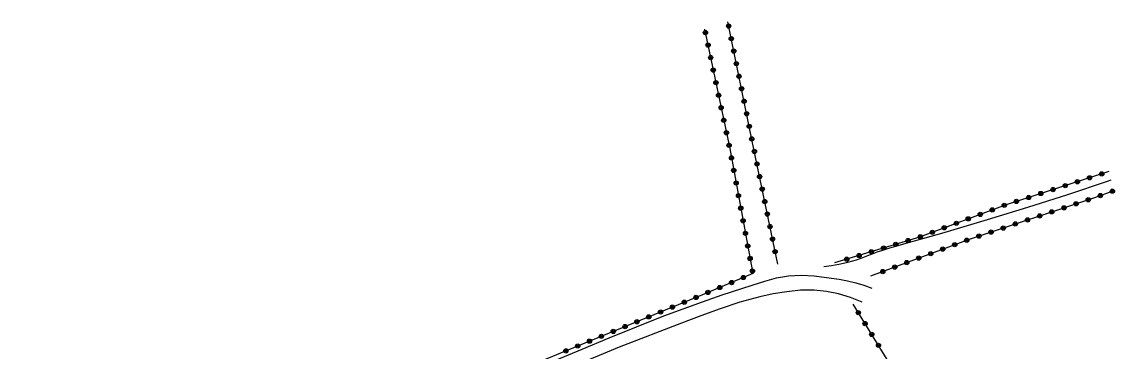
# Model space of a CAD drawing. Header units: millimetres. Extents: x 174000 to 175000, y 130000 to 130858.
# Drawn here: x 174046.8 to 174174.9, y 130569.5 to 130608.2 of the extents above; entities that cross this region are included whole.
import ezdxf

# ---------------------------------------------------------------- set-up
doc = ezdxf.new("R2010")
doc.units = ezdxf.units.MM
doc.layers.get('0').update_dxf_attribs({"linetype": 'CONTINUOUS'})
for name, color, linetype in [('W0071', 7, 'CONTINUOUS'), ('W0211', 2, 'CONTINUOUS'), ('W0323', 7, 'CONTINUOUS')]:
    doc.layers.add(name, color=color, linetype=linetype)

# ---------------------------------------------------------------- blocks, each defined once
blk = doc.blocks.new('t323o')
at = {"color": 0, "linetype": 'Continuous'}
for radius in [0.25, 0.15]:
    blk.add_circle((0, 0), radius, dxfattribs=at)

msp = doc.modelspace()

# ---------------------------------------------------------------- linework, layer by layer
at = {"layer": 'W0071'}
for points in [[(174109.25, 130568.5), (174112.43, 130569.82), (174115.6, 130571.16), (174118.79, 130572.47), (174122, 130573.73), (174124.26, 130574.58), (174126.54, 130575.4), (174128.83, 130576.19), (174131.13, 130576.93), (174132.47, 130577.37), (174133.82, 130577.82), (174135.2, 130578.2), (174136.61, 130578.43), (174138.1, 130578.5), (174139.6, 130578.42), (174141.08, 130578.25), (174142.54, 130578.02), (174143.52, 130577.84), (174144.48, 130577.6), (174145.43, 130577.33), (174146.37, 130577)], [(174145.23, 130575.36), (174143.88, 130575.89), (174142.48, 130576.3), (174141.06, 130576.58), (174139.61, 130576.74), (174138, 130576.74), (174136.4, 130576.57), (174134.82, 130576.3), (174133.26, 130575.96), (174130.92, 130575.34), (174128.61, 130574.58), (174126.34, 130573.74), (174124.08, 130572.88), (174116.79, 130570.05), (174109.57, 130567.07)]]:
    msp.add_lwpolyline(points, dxfattribs=at)
at = {"layer": 'W0211'}
msp.add_lwpolyline([(174140.73, 130579.52), (174141.63, 130579.65), (174142.52, 130579.81), (174143.41, 130580), (174144.29, 130580.23), (174144.7, 130580.35), (174145.11, 130580.49), (174145.52, 130580.64), (174145.92, 130580.8), (174146.32, 130580.96), (174146.72, 130581.12), (174147.13, 130581.27), (174147.53, 130581.41), (174148.49, 130581.71), (174149.45, 130582), (174150.41, 130582.27), (174151.38, 130582.54), (174152.35, 130582.8), (174153.31, 130583.06), (174154.28, 130583.34), (174155.24, 130583.62), (174159.94, 130585.04), (174164.64, 130586.49), (174169.33, 130587.98), (174173.99, 130589.53), (174174.4, 130589.67)], dxfattribs=at)
at = {"layer": 'W0323'}
for points in [[(174135.35, 130579.79), (174132.37, 130594.23), (174129.5, 130608.2)], [(174126.79, 130607.36), (174129.72, 130593.36), (174132.44, 130578.7), (174126.53, 130576.2), (174109.9, 130569.37), (174093.55, 130562.56), (174075.11, 130554.06), (174066.73, 130550.52), (174057.28, 130547.39), (174049.74, 130544.68), (174046.81, 130546.06)], [(174174.12, 130590.65), (174161.98, 130586.72), (174151.94, 130582.96), (174142.01, 130579.94)], [(174146.25, 130578.41), (174157.81, 130582.72), (174172.39, 130587.57), (174174.75, 130588.42)], [(174160.52, 130548.56), (174155.84, 130556.02), (174148.92, 130567.41), (174144.19, 130575.09)]]:
    msp.add_lwpolyline(points, dxfattribs=at)

# ---------------------------------------------------------------- block references
for p, rotation in [((174126.88, 130606.94), 281.8315779399633), ((174129.6, 130607.7), 101.6104072315998), ((174127.19, 130605.47), 281.8315779399633), ((174129.9, 130606.23), 101.6104072315998), ((174127.49, 130604.01), 281.8315779399633), ((174130.2, 130604.77), 101.6104072315998), ((174130.5, 130603.3), 101.6104072315998), ((174127.8, 130602.54), 281.8315779399633), ((174130.81, 130601.83), 101.6104072315998), ((174128.11, 130601.07), 281.8315779399633), ((174131.11, 130600.36), 101.6104072315998), ((174128.42, 130599.6), 281.8315779399633), ((174131.41, 130598.89), 101.6104072315998), ((174128.72, 130598.13), 281.8315779399633), ((174129.03, 130596.67), 281.8315779399633), ((174131.71, 130597.42), 101.6104072315998), ((174129.34, 130595.2), 281.8315779399633), ((174132.01, 130595.95), 101.6104072315998), ((174132.31, 130594.48), 101.6104072315998), ((174129.65, 130593.73), 281.8315779399633), ((174132.62, 130593.01), 101.6607549823699), ((174129.93, 130592.26), 280.4880860260624), ((174132.92, 130591.54), 101.6607549823699), ((174130.2, 130590.78), 280.4880860260624), ((174133.22, 130590.07), 101.6607549823699), ((174171.87, 130589.92), 197.9279201084503), ((174173.3, 130590.38), 197.9279201084503), ((174130.48, 130589.31), 280.4880860260624), ((174169.02, 130589), 197.9279201084503), ((174170.45, 130589.46), 197.9279201084503), ((174130.75, 130587.83), 280.4880860260624), ((174133.53, 130588.6), 101.6607549823699), ((174164.74, 130587.61), 197.9279201084503), ((174166.16, 130588.08), 197.9279201084503), ((174167.59, 130588.54), 197.9279201084503), ((174171.72, 130587.35), 18.3778247643136), ((174173.14, 130587.84), 19.81450904217456), ((174174.55, 130588.35), 19.81450904217456), ((174131.02, 130586.36), 280.4880860260624), ((174133.83, 130587.14), 101.6607549823699), ((174160.48, 130586.16), 200.5257054687854), ((174161.88, 130586.69), 200.5257054687854), ((174163.31, 130587.15), 197.9279201084503), ((174168.88, 130586.4), 18.3778247643136), ((174170.3, 130586.87), 18.3778247643136), ((174131.29, 130584.88), 280.4880860260624), ((174134.13, 130585.67), 101.6607549823699), ((174157.67, 130585.11), 200.5257054687854), ((174159.07, 130585.63), 200.5257054687854), ((174164.61, 130584.98), 18.3778247643136), ((174166.03, 130585.45), 18.3778247643136), ((174167.45, 130585.93), 18.3778247643136), ((174134.44, 130584.2), 101.6607549823699), ((174153.46, 130583.53), 200.5257054687854), ((174154.86, 130584.06), 200.5257054687854), ((174156.27, 130584.58), 200.5257054687854), ((174160.34, 130583.56), 18.3778247643136), ((174161.76, 130584.03), 18.3778247643136), ((174163.18, 130584.51), 18.3778247643136), ((174131.57, 130583.41), 280.4880860260624), ((174134.74, 130582.73), 101.6607549823699), ((174150.62, 130582.56), 196.955311057739), ((174152.05, 130583), 200.5257054687854), ((174157.49, 130582.6), 20.46384356139519), ((174158.91, 130583.09), 18.3778247643136), ((174131.84, 130581.93), 280.4880860260624), ((174135.04, 130581.26), 101.6607549823699), ((174146.31, 130581.25), 196.955311057739), ((174147.75, 130581.69), 196.955311057739), ((174149.18, 130582.12), 196.955311057739), ((174153.28, 130581.03), 20.46384356139519), ((174154.68, 130581.56), 20.46384356139519), ((174156.09, 130582.08), 20.46384356139519), ((174132.11, 130580.46), 280.4880860260624), ((174143.44, 130580.37), 196.955311057739), ((174144.88, 130580.81), 196.955311057739), ((174150.47, 130579.98), 20.46384356139519), ((174151.87, 130580.51), 20.46384356139519), ((174132.39, 130578.98), 280.4880860260624), ((174147.66, 130578.93), 20.46384356139519), ((174149.06, 130579.46), 20.46384356139519), ((174128.56, 130577.06), 202.8861199276334), ((174129.94, 130577.64), 202.8861199276334), ((174131.32, 130578.23), 202.8861199276334), ((174125.79, 130575.9), 202.3465210048579), ((174127.17, 130576.48), 202.8861199276334), ((174123.02, 130574.76), 202.3465210048579), ((174124.4, 130575.33), 202.3465210048579), ((174120.24, 130573.62), 202.3465210048579), ((174121.63, 130574.19), 202.3465210048579), ((174144.79, 130574.11), 121.5974217902892), ((174117.47, 130572.48), 202.3465210048579), ((174118.85, 130573.05), 202.3465210048579), ((174145.58, 130572.83), 121.5974217902892), ((174113.3, 130570.77), 202.3465210048579), ((174114.69, 130571.34), 202.3465210048579), ((174116.08, 130571.91), 202.3465210048579), ((174146.36, 130571.56), 121.5974217902892), ((174110.53, 130569.63), 202.3465210048579), ((174111.92, 130570.2), 202.3465210048579), ((174147.15, 130570.28), 121.5974217902892)]:
    msp.add_blockref('t323o', p, dxfattribs=dict(at, rotation=rotation))

doc.saveas('drawing.dxf')
